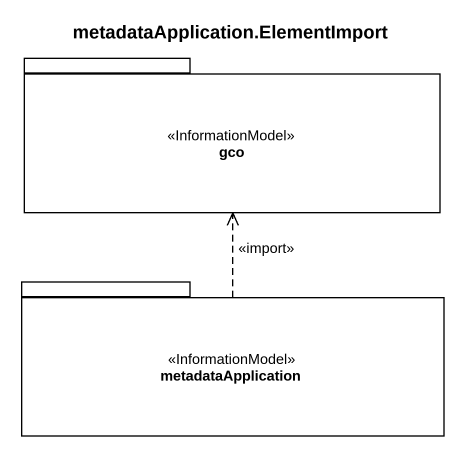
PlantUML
@startuml
title metadataApplication.ElementImport
package gco <<InformationModel>> {
}
package metadataApplication <<InformationModel>> {
}
metadataApplication .up.> gco : <<import>>
@enduml
